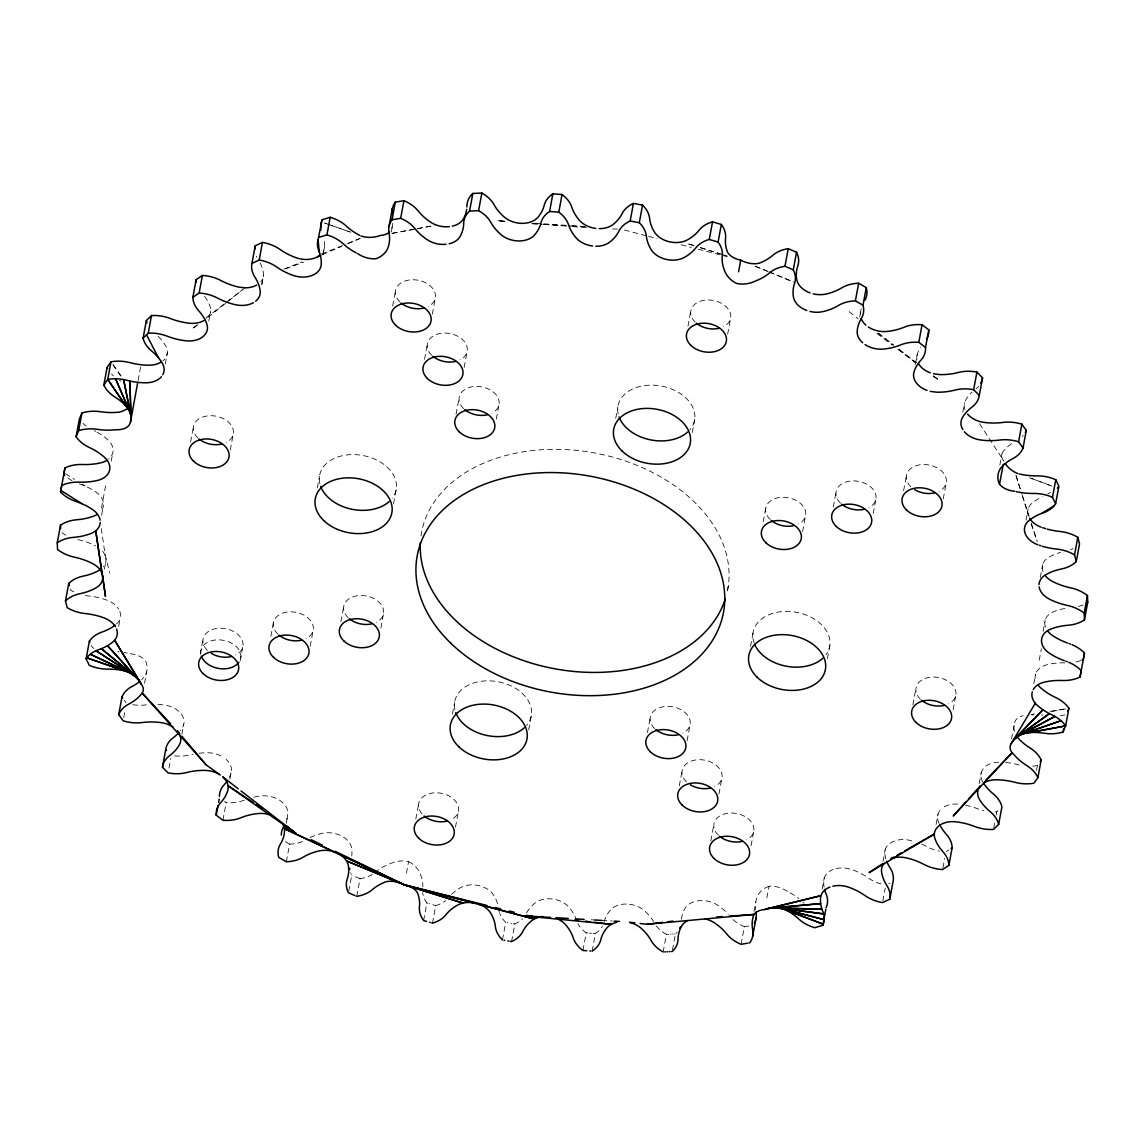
<?xml version="1.0" encoding="UTF-8"?>
<svg xmlns="http://www.w3.org/2000/svg" width="1145" height="1145" viewBox="0 0 1145 1145"><rect width="100%" height="100%" fill="white"/><g stroke="black" fill="none" stroke-linecap="round" stroke-linejoin="round"><path stroke-width="0.75" stroke-dasharray="5 3.75" d="M138.13 380.441L140.678 366.486M101.49 507.922L105.798 484.678M111.194 461.235L112.682 453.234M101.604 515.25L103.093 507.249M104.41 569.165L105.598 562.767M165.281 363.924L167.356 352.717M118.679 626.429L120.153 618.429M123.746 717.6L125.234 709.599M208.791 321.201L210.709 310.91M144.513 683.293L146.617 671.943M190.628 441.913L193.405 426.956M168.973 768.095L170.748 758.491M230.274 450.057L233.365 433.454M261.89 284.074L263.078 277.677M261.733 285.005L263.507 275.401M181.898 734.331L183.672 724.742M200.218 654.41L202.994 639.468M240.178 660.908L242.94 645.966M322.99 255.049L324.479 247.048A53.572 37.742 10.5 0 0 323.935 239.09M229.887 779.158L231.075 772.76A21.183 14.928 10.5 0 0 225.994 759.25M222.931 820.264L226.195 802.659L224.506 801.385M270.864 636.391L273.326 623.095M317.322 487.856L319.469 476.234M310.209 646.195L313.286 629.593M391.275 231.963L392.463 225.565M286.236 823.212L287.424 816.814M286.35 861.756L289.613 844.151A32.318 22.771 10.5 0 0 302.91 841.389M392.678 305.944L395.44 290.987M340.895 621.678L343.672 606.736M393.536 503.671L396.313 488.715M432.323 314.102L435.401 297.485M424.523 359.272L427.285 344.316M380.856 628.176L383.618 613.219M348.753 891.168L351.715 875.166A32.318 22.771 10.5 0 1 350.713 872.876M356.768 896.335L360.031 878.73A32.318 22.771 10.5 0 0 372.297 874.437M464.169 367.416L467.246 350.814M456.053 414.261L459.145 397.644M415.821 818.99L418.598 804.033M406.418 873.22L408.579 861.598A21.655 15.672 -6.5 0 0 389.257 864.131A53.572 37.742 10.5 0 0 377.435 870.515M496.329 419.084L499.091 404.142M452.432 714.108L454.579 702.472M423.636 920.523L426.899 902.918A32.318 22.771 10.5 0 1 422.677 892.656M432.466 923.156L435.73 905.566A32.318 22.771 10.5 0 0 445.663 900.657M455.467 827.134L458.544 810.531M528.646 729.909L531.423 714.967M502.44 939.916L505.704 922.312A32.318 22.771 10.5 0 1 499.792 913.61M511.572 941.562L514.835 923.972A32.318 22.771 10.5 0 0 522.535 918.805M615.738 418.412L617.885 406.79M687.988 326.168L690.764 311.225M582.948 950.479L586.211 932.874A32.318 22.771 10.5 0 1 577.939 923.657M592.137 951.109L595.4 933.504A32.318 22.771 10.5 0 0 602.342 926.405M692.267 432.552L694.729 419.27M647.44 732.557L650.217 717.614M727.633 334.326L730.71 317.709M687.1 740.715L690.177 724.098M679.286 785.885L682.062 770.928M728.334 585.854L727.104 592.495A155.734 109.734 10.5 0 0 594.541 452.962A155.734 109.734 10.5 0 0 420.988 535.903M663.141 951.953L666.404 934.349A32.318 22.771 10.5 0 1 656.386 926.004M672.473 949.935L675.435 933.934A32.318 22.771 10.5 0 0 677.167 932.144M763.228 521.805L765.69 508.523M718.945 794.043L722.023 777.426M710.83 840.874L713.908 824.257M750.533 646.324L752.995 633.028M802.559 531.623L805.651 515.021M751.091 845.697L753.868 830.755M741.073 944.296L744.336 926.691A32.318 22.771 10.5 0 1 731.812 918.433M859.652 316.993L860.84 310.581M754.025 911.434L755.8 901.831M833.259 507.106L836.022 492.15M766.821 897.895L768.982 886.273A21.655 14.642 26.8 0 1 787.345 891.397M827.377 658.804L829.839 645.522M873.206 513.59L875.982 498.647M915.399 364.239L917.188 354.635A53.572 37.742 10.5 0 1 920.437 347.364M822.139 889.264L824.214 878.072M903.591 490.733L906.368 475.79M943.237 498.891L946.314 482.274M962.802 412.257L964.591 402.668M882.981 861.598L885.185 849.719M912.866 704.905L915.957 688.302M882.838 900.986L885.199 888.176M953.141 709.743L955.903 694.786M999.886 464.942L1001.99 453.592M936.08 824.486L937.984 814.209M942.893 867.953L944.668 858.349M1026.034 520.159L1028.11 508.967M979.247 783.595L981.322 772.403M993.788 827.821L994.676 823.026M996.164 815.025L996.751 811.819L998.927 809.758M1040.29 577.423L1042.666 564.628M1011.579 738.883L1014.527 722.953M1043.095 631.353L1045.17 620.146M1033.806 683.765L1035.581 674.162A21.183 14.928 10.5 0 0 1035.881 681.146M1039.202 660.322L1041.363 648.7M1036.354 770.385L1037.585 765.118M207.961 317.337L227.168 302.051M228.528 300.949L242.239 290.028M197.369 324.679L191.759 329.016L197.512 325.051M205.771 318.181L244.987 287.839M949.005 849.848L946.385 851.608M1047.718 494.096L1050.495 492.393M890.051 883.024L888.835 883.582M322.432 254.677L341.596 246.433M347.994 243.685L359.172 238.876M284.017 269.118L301.965 261.861M321.545 253.961L346.019 244.071M347.651 243.413L362.335 237.473M285.663 268.789L303.625 262.148M391.733 233.465L415.835 228.957M417.553 228.642L434.771 225.422M1052.069 711.431L1068.9 708.268M392.606 233.208L415.42 229M417.181 228.671L431.221 226.08M748.658 925.99L744.336 926.691M1031.101 714.494L1034.536 713.922M1049.994 711.389L1065.465 708.841M674.691 933.976L675.435 933.934M672.43 934.091L673.174 934.048M670.168 934.191L670.927 934.163M668.666 934.263L666.404 934.349M612.546 228.943L617.599 229.057M532.611 223.919L541.485 224.391M543.26 224.477L569.909 225.88M571.684 225.966L587.686 226.81M591.235 919.778L594.77 919.993M601.841 920.408L612.446 921.024M595.4 933.504L593.096 933.361M504.916 221.515L498.032 220.713L505.059 221.185M534.958 223.218L541.986 223.69M543.746 223.805L570.124 225.594M571.87 225.708L584.179 226.538M591.564 933.261L589.274 933.103M587.743 932.989L586.211 932.874M498.032 220.713L505.145 221.271M531.824 223.375L542.487 224.22M544.261 224.363L570.94 226.467M572.715 226.595L586.941 227.726M514.835 923.972L513.318 923.7M511.028 923.285L511.786 923.428M507.235 922.598L507.994 922.741M681.118 244.815L691.337 247.434M698.149 249.195L727.104 256.652M624.411 230.03L646.796 235.884M648.528 236.328L657.13 238.589M435.73 905.566L432.781 904.693M429.103 903.591L429.833 903.806M426.899 902.918L427.629 903.147M700.439 247.649L727.304 255.993M700.54 247.735L719.103 253.546M720.792 254.076L727.547 256.179M329.531 224.778L322.976 222.473L326.325 223.647M331.177 225.35L350.842 232.235M327.985 224.234L351.243 232.392M1031.101 478.338L1052.484 486.296L1029.67 477.766M755.042 266.198L767.894 271.479M769.512 272.138L793.614 282.056M755.571 266.298L767.121 271.079M768.767 271.751L793.499 281.999M360.031 878.73L351.715 875.166M289.613 844.151L284.532 841.231M65.58 473.715L74.582 479.426M82.096 484.178L85.102 486.067M933.218 376.104L938.929 380.183L934.692 376.891M876.798 333.367L892.327 345.06M897.981 349.325L916.343 363.151M933.289 375.918L938.929 380.183M878.215 333.095L893.744 345.146M899.397 349.526L916.343 362.664M878.115 333.095L893.3 345.146M898.811 349.526L915.37 362.679M849.189 311.683L858.206 318.94M126.036 702.686L124.175 700.11M113.097 364.725L121.427 376.347M112.954 364.683L120.712 376.118M979.59 423.793L1003.85 460.991A21.655 11.751 9.3 0 1 1004.122 450.357A53.572 37.742 10.5 0 1 1013.74 442.299M91.443 645.522L92.502 647.669A32.318 22.771 10.5 0 0 93.976 648.299M1031.216 524.124L1036.755 540.454M1016.073 475.676L1022.07 494.339M1022.614 496.028L1029.155 516.395M1031.344 523.179L1037.341 541.828M1016.001 475.59L1020.123 488.815M1022.17 495.427L1027.824 513.604M70.16 588.974L70.46 590.09A32.318 22.771 10.5 0 0 74.611 592.251M101.261 528.518L105.283 555.783L109.791 573.13M200.804 653.595A20.238 14.27 10.5 0 1 223.661 640.356A20.238 14.27 10.5 0 1 239.606 661.137M408.579 861.598A21.655 16.975 25.4 0 1 420.845 875.567A53.572 37.742 10.5 0 1 422.863 886.946M130.215 653.723A21.655 13.253 -2.5 0 1 145.458 660.751A21.655 18.105 12.4 0 1 144.141 677.038A53.572 37.742 10.5 0 1 141.651 679.701M1014.527 731.383A21.655 18.019 15.5 0 1 1015.558 720.348A21.655 12.48 19.9 0 1 1023.172 715.739M768.982 886.273A21.655 17.647 -0.3 0 0 756.587 898.553A53.572 37.742 10.5 0 0 755.6 909.731M348.123 617.685A20.238 14.27 10.5 0 1 350.914 597.69A20.238 14.27 10.5 0 1 379.167 602.284A20.238 14.27 10.5 0 1 376.376 622.265M463.596 408.593A20.238 14.27 10.5 0 1 466.387 388.599A20.238 14.27 10.5 0 1 494.64 393.193A20.238 14.27 10.5 0 1 491.849 413.188M770.141 519.472A20.238 14.27 10.5 0 1 772.932 499.478A20.238 14.27 10.5 0 1 801.185 504.072A20.238 14.27 10.5 0 1 798.394 524.067M654.668 728.549A20.238 14.27 10.5 0 1 657.459 708.569A20.238 14.27 10.5 0 1 685.712 713.149A20.238 14.27 10.5 0 1 682.921 733.144M319.798 483.476A38.93 27.437 10.5 0 1 363.681 455.653A38.93 27.437 10.5 0 1 392.406 498.046M618.214 414.032A38.93 27.437 10.5 0 1 663.098 386.423A38.93 27.437 10.5 0 1 689.862 429.79M754.197 643.189A38.93 27.437 10.5 0 1 795.217 612.088A38.93 27.437 10.5 0 1 825.931 654.84M454.908 709.728A38.93 27.437 10.5 0 1 499.807 682.105A38.93 27.437 10.5 0 1 526.557 725.486M197.856 437.905A20.238 14.27 10.5 0 1 200.647 417.911A20.238 14.27 10.5 0 1 228.9 422.505A20.238 14.27 10.5 0 1 226.109 442.5M431.751 355.265A20.238 14.27 10.5 0 1 434.542 335.27A20.238 14.27 10.5 0 1 462.795 339.865A20.238 14.27 10.5 0 1 460.004 359.859M399.906 301.936A20.238 14.27 10.5 0 1 402.697 281.956A20.238 14.27 10.5 0 1 430.949 286.536A20.238 14.27 10.5 0 1 428.158 306.531M695.215 322.16A20.238 14.27 10.5 0 1 698.006 302.18A20.238 14.27 10.5 0 1 726.259 306.76A20.238 14.27 10.5 0 1 723.468 326.754M840.487 503.099A20.238 14.27 10.5 0 1 843.278 483.104A20.238 14.27 10.5 0 1 871.531 487.698A20.238 14.27 10.5 0 1 868.74 507.693M910.819 486.739A20.238 14.27 10.5 0 1 913.61 466.745A20.238 14.27 10.5 0 1 941.863 471.339A20.238 14.27 10.5 0 1 939.072 491.319M920.408 699.237A20.238 14.27 10.5 0 1 923.199 679.257A20.238 14.27 10.5 0 1 951.452 683.837A20.238 14.27 10.5 0 1 948.661 703.831M686.513 781.878A20.238 14.27 10.5 0 1 689.304 761.897A20.238 14.27 10.5 0 1 717.557 766.477A20.238 14.27 10.5 0 1 714.766 786.472M718.359 835.206A20.238 14.27 10.5 0 1 721.15 815.211A20.238 14.27 10.5 0 1 749.403 819.806A20.238 14.27 10.5 0 1 746.612 839.8M422.004 813.88A20.238 14.27 10.5 0 1 426.756 794.573A20.238 14.27 10.5 0 1 454.45 799.94A20.238 14.27 10.5 0 1 451.302 819.577M277.791 634.044A20.238 14.27 10.5 0 1 280.568 614.049A20.238 14.27 10.5 0 1 308.821 618.644A20.238 14.27 10.5 0 1 306.044 638.638M207.445 650.417A20.238 14.27 10.5 0 1 210.236 630.423A20.238 14.27 10.5 0 1 238.489 635.017A20.238 14.27 10.5 0 1 235.698 655.012M790.064 892.814A53.572 37.742 10.5 0 1 798.709 898.539M804.148 903.205A32.318 22.771 10.5 0 1 803.017 902.274M824.114 887.16A53.572 37.742 10.5 0 1 823.785 880.348A21.183 14.928 10.5 0 1 833.202 869.47M836.065 868.597A21.183 14.928 10.5 0 1 851.98 869.627A53.572 37.742 10.5 0 1 868.268 877.972A32.318 22.771 10.5 0 0 882.609 884.326M885.858 858.907A53.572 37.742 10.5 0 1 884.842 854.342A21.183 14.928 10.5 0 1 909.788 840.33A53.572 37.742 10.5 0 1 914.397 841.561M921.797 844.223A53.572 37.742 10.5 0 1 927.364 846.885A32.318 22.771 10.5 0 0 939.415 851.136M939.129 823.441A53.572 37.742 10.5 0 1 938.227 821.194A21.183 14.928 10.5 0 1 942.135 808.284M944.353 806.781A21.183 14.928 10.5 0 1 959.324 804.219A53.572 37.742 10.5 0 1 960.898 804.434M965.607 805.236A53.572 37.742 10.5 0 1 977.758 808.814A32.318 22.771 10.5 0 0 983.927 810.717M996.751 811.819A32.318 22.771 10.5 0 1 995.162 811.891M982.668 781.691A21.183 14.928 10.5 0 1 999.37 762.198A53.572 37.742 10.5 0 1 1000.945 762.212M1005.682 762.498A53.572 37.742 10.5 0 1 1018.206 764.717A32.318 22.771 10.5 0 0 1021.383 765.432M1037.255 765.576A32.318 22.771 10.5 0 1 1032.618 766.148M1032.017 714.995A53.572 37.742 10.5 0 1 1033.563 714.909M1041.406 714.995A53.572 37.742 10.5 0 1 1042.995 715.11M1064.922 714.795A32.318 22.771 10.5 0 1 1060.47 715.725M1036.483 672A21.183 14.928 10.5 0 1 1047.317 664.615A53.572 37.742 10.5 0 1 1065.594 662.883M1080.708 660.579A32.318 22.771 10.5 0 1 1074.983 662.182M1045.485 627.145A21.183 14.928 10.5 0 1 1054.044 611.487A53.572 37.742 10.5 0 1 1066.782 608.167M1082.984 604.846A32.318 22.771 10.5 0 1 1077.431 606.693M1042.98 571.613A21.183 14.928 10.5 0 1 1042.379 569.265L1042.265 566.918A21.183 14.928 10.5 0 1 1048.963 557.171A53.572 37.742 10.5 0 1 1060.556 552.377M1073.123 548.527A32.318 22.771 10.5 0 1 1070.546 549.672M1028.439 515.951A21.183 14.928 10.5 0 1 1032.175 503.013A53.572 37.742 10.5 0 1 1042.351 496.858M451.602 894.417A53.572 37.742 10.5 0 1 460.82 887.518A21.183 14.928 10.5 0 1 493.881 895.433A53.572 37.742 10.5 0 1 498.075 905.538M499.392 912.45A32.318 22.771 10.5 0 1 499.063 911.291M526.571 912.909A53.572 37.742 10.5 0 1 535.173 902.933A21.183 14.928 10.5 0 1 568.893 907.141A53.572 37.742 10.5 0 1 575.634 917.961M604.059 922.111A53.572 37.742 10.5 0 1 610.485 909.989A21.183 14.928 10.5 0 1 626.315 904.035M629.578 904.264A21.183 14.928 10.5 0 1 644.034 910.389A53.572 37.742 10.5 0 1 653.595 921.61M681.461 919.22A53.572 37.742 10.5 0 1 684.896 908.515A21.183 14.928 10.5 0 1 717.457 905.094A53.572 37.742 10.5 0 1 728.277 914.297M132.734 704.705A32.318 22.771 10.5 0 0 145.487 704.948A53.572 37.742 10.5 0 1 148.535 704.619M157.91 704.433A53.572 37.742 10.5 0 1 164.222 704.991A21.183 14.928 10.5 0 1 182.799 726.903A53.572 37.742 10.5 0 1 180.266 730.825M174.555 755.8A32.318 22.771 10.5 0 0 190.184 754.884A53.572 37.742 10.5 0 1 193.061 754.197M199.03 753.238A53.572 37.742 10.5 0 1 208.333 752.795A21.183 14.928 10.5 0 1 223.604 757.418M231.075 772.76A53.572 37.742 10.5 0 1 228.986 778.028M244.343 800.097A32.318 22.771 10.5 0 1 226.195 802.659M253.975 797.106A53.572 37.742 10.5 0 1 261.432 795.932A21.183 14.928 10.5 0 1 287.81 813.465A53.572 37.742 10.5 0 1 286.25 821.151M310.152 837.567A53.572 37.742 10.5 0 1 322.246 833.345A21.183 14.928 10.5 0 1 351.587 848.016A53.572 37.742 10.5 0 1 351.758 855.945M86.247 426.126A32.318 22.771 10.5 0 1 82.912 423.306M94.248 430.692A53.572 37.742 10.5 0 1 95.607 431.393M96.953 432.109A53.572 37.742 10.5 0 1 107.759 439.709A21.183 14.928 10.5 0 1 108.575 459.174M71.992 480.657A32.318 22.771 10.5 0 1 65.866 476.349M79.234 483.834A53.572 37.742 10.5 0 1 95.765 491.892A21.183 14.928 10.5 0 1 103.393 502.612M103.494 504.959A21.183 14.928 10.5 0 1 100.817 511.414M65.852 535.187A32.318 22.771 10.5 0 1 61.987 532.74M77.817 539.61A53.572 37.742 10.5 0 1 95.565 545.836M105.884 558.13A21.183 14.928 10.5 0 1 103.336 566.932M102.606 551.275A21.183 14.928 10.5 0 1 105.283 555.783M85.388 595.529A32.318 22.771 10.5 0 0 88.609 595.972A53.572 37.742 10.5 0 1 107.143 600.223A21.183 14.928 10.5 0 1 118.708 609.14M119.824 611.444A21.183 14.928 10.5 0 1 116.089 624.383M117.649 651.734A53.572 37.742 10.5 0 1 119.237 651.863M123.975 652.464A53.572 37.742 10.5 0 1 127.109 653.022M204.583 296.312A53.572 37.742 10.5 0 1 210.022 306.216A21.183 14.928 10.5 0 1 206.129 319.111M158.167 336.358A53.572 37.742 10.5 0 1 165.596 345.704A21.183 14.928 10.5 0 1 166.025 357.168L164.637 359.158A21.183 14.928 10.5 0 1 162.805 360.918M113.57 375.961A32.318 22.771 10.5 0 1 111.537 373.971M119.581 380.312A53.572 37.742 10.5 0 1 120.797 381.142M324.479 247.048A21.183 14.928 10.5 0 1 321.716 253.474M256.909 257.339A32.318 22.771 10.5 0 1 256.38 256.194M260.101 262.863A53.572 37.742 10.5 0 1 263.422 273.054A21.183 14.928 10.5 0 1 260.759 281.827M392.749 223.332A53.572 37.742 10.5 0 1 391.676 228.843A21.655 12.194 18 0 1 390.846 230.56M1023.244 435.443A32.318 22.771 10.5 0 1 1022.413 436.359M964.949 409.652A21.183 14.928 10.5 0 1 965.464 400.492A53.572 37.742 10.5 0 1 972.091 392.105M978.703 386.237A32.318 22.771 10.5 0 1 976.041 388.885M916.93 359.272A21.183 14.928 10.5 0 1 917.188 354.635M860.453 313.945A53.572 37.742 10.5 0 1 861.655 307.318M693.727 245.56L687.014 243.484L693.798 245.617"/><path stroke-width="1.5" d="M100.13 520.216A21.183 14.928 10.5 0 0 92.502 509.496A53.572 37.742 10.5 0 0 75.985 501.438A32.318 22.771 10.5 0 1 60.542 491.978L61.386 487.155M1072.021 644.692A32.318 22.771 10.5 0 1 1084.458 653.022L1083.614 657.845M64.65 469.55L63.805 474.388A32.318 22.771 10.5 0 0 64.807 475.39M130.473 422.047L137.743 382.344M1080.35 675.45L1081.195 670.612A32.318 22.771 10.5 0 0 1068.757 662.297M60.542 491.978L64.95 467.947A32.318 22.771 10.5 0 1 82.669 464.512A53.572 37.742 10.5 0 0 100.946 462.78A21.183 14.928 10.5 0 0 106.356 460.676M61.486 486.625L61.687 485.552A32.318 22.771 10.5 0 1 79.406 482.117A53.572 37.742 10.5 0 0 97.683 480.385A21.183 14.928 10.5 0 0 104.496 457.313A53.572 37.742 10.5 0 0 89.596 447.623A32.318 22.771 10.5 0 1 76.1 436.732L79.363 419.127L81.925 413.03A32.318 22.771 10.5 0 1 100.531 411.728A53.572 37.742 10.5 0 0 119.323 412.128A21.655 17.375 -2.4 0 0 128.097 408.121M115.445 626.744A21.183 14.928 10.5 0 0 103.88 617.828A53.572 37.742 10.5 0 0 85.345 613.577A32.318 22.771 10.5 0 1 67.197 607.68L65.465 601.053A32.318 22.771 10.5 0 1 80.136 593.668A53.572 37.742 10.5 0 0 96.037 587.829A21.183 14.928 10.5 0 0 92.301 563.44A53.572 37.742 10.5 0 0 74.554 557.2A32.318 22.771 10.5 0 1 57.551 549.443L57.25 542.83L60.513 525.226A32.318 22.771 10.5 0 1 76.915 519.744A53.572 37.742 10.5 0 0 94.219 515.923L96.781 514.706M76.1 436.732L78.661 430.634L81.925 413.03M78.661 430.634A32.318 22.771 10.5 0 1 97.268 429.332A53.572 37.742 10.5 0 0 116.06 429.733A21.655 12.48 19.9 0 0 129.442 424.652A21.655 18.019 15.5 0 0 129.457 410.826L127.954 408.178A53.572 37.742 10.5 0 0 115.058 397.115A32.318 22.771 10.5 0 1 103.837 385.021L107.1 367.43L111.008 361.82A32.318 22.771 10.5 0 1 130.043 362.679A53.572 37.742 10.5 0 0 148.893 365.212A21.183 14.928 10.5 0 0 160.586 362.435M65.465 601.053L68.729 583.449A32.318 22.771 10.5 0 1 83.399 576.064A53.572 37.742 10.5 0 0 99.3 570.224M103.837 385.021L107.744 379.424L111.008 361.82M162.762 374.758A21.183 14.928 10.5 0 0 162.332 363.308A53.572 37.742 10.5 0 0 151.755 351.143A32.318 22.771 10.5 0 1 143.082 338.161L146.345 320.557L151.512 315.576A32.318 22.771 10.5 0 1 170.505 318.582A53.572 37.742 10.5 0 0 188.939 323.176A21.183 14.928 10.5 0 0 203.896 320.614M172.981 727.003A21.183 14.928 10.5 0 0 160.958 722.595A53.572 37.742 10.5 0 0 142.223 722.552A32.318 22.771 10.5 0 1 123.145 720.806L118.708 714.623A32.318 22.771 10.5 0 1 128.913 704.003A53.572 37.742 10.5 0 0 140.878 694.643A21.655 11.751 9.3 0 0 141.15 684.009A21.655 16.588 26.5 0 0 135.496 676.509L96.037 650.732L132.892 674.462L90.283 654.239L130.015 672.716L86.805 657.817L123.846 670.626A53.572 37.742 10.5 0 0 108.088 669.138A32.318 22.771 10.5 0 1 89.238 665.274L86.118 658.79L89.382 641.186A32.318 22.771 10.5 0 1 101.977 632.069A53.572 37.742 10.5 0 0 115.087 625.17M143.082 338.161L148.249 333.181L151.512 315.576M148.249 333.181A32.318 22.771 10.5 0 1 167.242 336.186A53.572 37.742 10.5 0 0 185.676 340.781A21.183 14.928 10.5 0 0 206.773 323.806A53.572 37.742 10.5 0 0 198.758 310.825A32.318 22.771 10.5 0 1 192.861 297.285L196.124 279.681L202.407 275.444A32.318 22.771 10.5 0 1 220.899 280.525A53.572 37.742 10.5 0 0 238.475 287.066L244.987 287.839A21.183 14.928 10.5 0 0 256.68 285.091M118.708 714.623L121.971 697.019A32.318 22.771 10.5 0 1 132.162 686.399A53.572 37.742 10.5 0 0 139.79 681.375M192.861 297.285L199.144 293.048L202.407 275.444M255.664 301.192A21.183 14.928 10.5 0 0 260.158 290.658A53.572 37.742 10.5 0 0 254.934 277.176A32.318 22.771 10.5 0 1 251.943 263.393L255.206 245.789L262.463 242.411A32.318 22.771 10.5 0 1 279.995 249.424A53.572 37.742 10.5 0 0 296.269 257.768A21.183 14.928 10.5 0 0 319.87 255.235M220.341 775.022A21.183 14.928 10.5 0 0 205.069 770.399A53.572 37.742 10.5 0 0 186.921 772.474A32.318 22.771 10.5 0 1 168.086 772.889L162.447 767.179L165.696 749.574A32.318 22.771 10.5 0 1 173.253 737.709A53.572 37.742 10.5 0 0 178.749 732.685M251.943 263.393L259.199 260.015L262.463 242.411M259.199 260.015A32.318 22.771 10.5 0 1 276.732 267.028A53.572 37.742 10.5 0 0 293.02 275.373A21.183 14.928 10.5 0 0 321.215 264.652A53.572 37.742 10.5 0 0 319.326 252.143L318.882 251.013A32.318 22.771 10.5 0 1 318.081 239.505L322.146 219.74L330.189 217.292A32.318 22.771 10.5 0 1 346.32 226.08A53.572 37.742 10.5 0 0 359.544 235.312M271.022 815.183A21.183 14.928 10.5 0 0 258.169 813.537A53.572 37.742 10.5 0 0 241.08 817.702A32.318 22.771 10.5 0 1 222.931 820.264L216.219 815.14L218.008 805.536M218.595 802.344L219.196 799.138M318.882 237.344L326.926 234.897L330.189 217.292M389.1 226.066L392.363 208.476M357.655 253.603A21.655 14.642 26.8 0 0 376.018 258.727A21.655 17.647 -0.3 0 0 388.413 246.447A53.572 37.742 10.5 0 0 389.042 232.979A32.318 22.771 10.5 0 1 392.019 219.754L395.283 202.15L403.927 200.704A32.318 22.771 10.5 0 1 418.268 211.038A53.572 37.742 10.5 0 0 430.806 222.302A21.183 14.928 10.5 0 0 449.341 226.681M446.078 244.286A21.183 14.928 10.5 0 1 427.543 239.906A53.572 37.742 10.5 0 1 415.005 228.642A32.318 22.771 10.5 0 0 400.664 218.309L403.927 200.704M449.141 243.77A21.183 14.928 10.5 0 0 460.104 236.485A53.572 37.742 10.5 0 0 463.668 223.533A32.318 22.771 10.5 0 1 469.564 211.066L472.828 193.462L481.859 193.047A32.318 22.771 10.5 0 1 494.039 204.683A53.572 37.742 10.5 0 0 504.229 217.02A21.183 14.928 10.5 0 0 537.778 217.421A53.572 37.742 10.5 0 0 544.204 205.284A32.318 22.771 10.5 0 1 552.863 193.891L562.052 194.521A32.318 22.771 10.5 0 1 571.799 207.173A53.572 37.742 10.5 0 0 579.37 220.255A21.183 14.928 10.5 0 0 595.829 228.427M552.863 193.891L549.6 211.496A32.318 22.771 10.5 0 0 540.941 222.889A53.572 37.742 10.5 0 1 534.515 235.011A21.183 14.928 10.5 0 1 500.966 234.61A53.572 37.742 10.5 0 1 490.79 222.287A32.318 22.771 10.5 0 0 478.596 210.651L481.859 193.047M592.58 246.018A21.183 14.928 10.5 0 1 576.107 237.859A53.572 37.742 10.5 0 1 568.535 224.778A32.318 22.771 10.5 0 0 558.789 212.126L562.052 194.521M595.844 246.247A21.183 14.928 10.5 0 0 609.827 242.067A53.572 37.742 10.5 0 0 618.958 231.061A32.318 22.771 10.5 0 1 630.165 221.028L633.428 203.438L642.56 205.084A32.318 22.771 10.5 0 1 649.616 218.437A53.572 37.742 10.5 0 0 654.382 231.963A21.183 14.928 10.5 0 0 687.444 239.877A53.572 37.742 10.5 0 0 699.037 230.274A32.318 22.771 10.5 0 1 712.533 221.844L721.364 224.477A32.318 22.771 10.5 0 1 725.558 238.203A53.572 37.742 10.5 0 0 727.404 251.843A21.655 12.881 -0.9 0 0 740.729 260.158A21.655 14.169 26 0 0 759.006 263.264A53.572 37.742 10.5 0 0 772.789 255.292A32.318 22.771 10.5 0 1 788.232 248.665L796.548 252.229A32.318 22.771 10.5 0 1 797.779 265.983A53.572 37.742 10.5 0 0 797.435 267.057M712.533 221.844L709.27 239.434A32.318 22.771 10.5 0 0 695.788 247.878A53.572 37.742 10.5 0 1 684.18 257.482A21.183 14.928 10.5 0 1 651.119 249.567A53.572 37.742 10.5 0 1 646.352 236.042A32.318 22.771 10.5 0 0 639.296 222.688L642.56 205.084M806.824 310.495A21.183 14.928 10.5 0 1 793.413 296.984A53.572 37.742 10.5 0 1 794.515 283.588A32.318 22.771 10.5 0 0 793.285 269.834L784.969 266.27A32.318 22.771 10.5 0 0 769.526 272.882A53.572 37.742 10.5 0 1 755.743 280.868A21.655 15.672 -6.5 0 1 736.421 283.402A21.655 16.975 25.4 0 1 724.155 269.433A53.572 37.742 10.5 0 1 722.295 255.807A32.318 22.771 10.5 0 0 718.101 242.082L721.364 224.477M738.582 271.78L740.729 260.158M784.969 266.27L788.232 248.665M793.285 269.834L796.548 252.229M809.959 311.44A21.183 14.928 10.5 0 0 822.754 311.655A53.572 37.742 10.5 0 0 838.383 305.5A32.318 22.771 10.5 0 1 855.387 300.849L858.65 283.244L866.264 287.638A32.318 22.771 10.5 0 1 865.076 300.076M862.686 342.756A21.183 14.928 10.5 0 1 857.19 331.535A53.572 37.742 10.5 0 1 861.24 318.696A32.318 22.771 10.5 0 0 863.001 305.243L866.264 287.638M752.637 936.524L756.115 917.803M927.035 390.416A21.183 14.928 10.5 0 1 913.925 372.239A53.572 37.742 10.5 0 1 920.809 360.274A32.318 22.771 10.5 0 0 925.518 347.465L918.805 342.341L922.068 324.736A32.318 22.771 10.5 0 0 903.92 327.298A53.572 37.742 10.5 0 1 886.831 331.463A21.183 14.928 10.5 0 1 868.325 326.983M925.518 347.465L928.781 329.86L922.068 324.736M782.665 908.801L823.298 924.187L786.801 910.404A53.572 37.742 10.5 0 1 798.68 918.92A32.318 22.771 10.5 0 0 814.811 927.708L822.854 925.26L825.831 909.259M962.802 429.561A21.183 14.928 10.5 0 1 962.201 418.097A53.572 37.742 10.5 0 1 971.747 407.291A32.318 22.771 10.5 0 0 979.304 395.426L973.651 389.715L976.914 372.111A32.318 22.771 10.5 0 0 958.079 372.526A53.572 37.742 10.5 0 1 939.93 374.601L933.433 373.757M979.304 395.426L982.553 377.821L976.914 372.111M832.801 886.201A21.183 14.928 10.5 0 1 848.731 887.232A53.572 37.742 10.5 0 1 865.005 895.576A32.318 22.771 10.5 0 0 882.537 902.589L889.794 899.211L893.057 881.607A32.318 22.771 10.5 0 0 890.066 867.824A53.572 37.742 10.5 0 1 886.645 861.183M1014.785 491.277A21.655 13.253 -2.5 0 1 999.542 484.249L1003.235 464.312M999.542 484.249A21.655 18.105 12.4 0 1 1000.859 467.961A53.572 37.742 10.5 0 1 1012.838 458.601A32.318 22.771 10.5 0 0 1023.029 447.981L1018.592 441.798L1021.855 424.194A32.318 22.771 10.5 0 0 1002.777 422.448A53.572 37.742 10.5 0 1 984.042 422.405A21.183 14.928 10.5 0 1 967.639 414.147M1023.029 447.981L1026.292 430.377L1021.855 424.194M893.987 856.947L890.896 858.707A21.183 14.928 10.5 0 1 906.525 857.934A53.572 37.742 10.5 0 1 924.101 864.475A32.318 22.771 10.5 0 0 942.593 869.556L948.876 865.319L952.139 847.715A32.318 22.771 10.5 0 0 946.242 834.175A53.572 37.742 10.5 0 1 939.659 824.557M1037.857 544.777A21.183 14.928 10.5 0 1 1028.911 520.617A53.572 37.742 10.5 0 1 1041.692 513.404L1043.023 512.931A32.318 22.771 10.5 0 0 1054.159 505.732L1055.618 503.814L1052.498 497.331L1055.762 479.726A32.318 22.771 10.5 0 0 1036.912 475.862A53.572 37.742 10.5 0 1 1019.594 474.044M1055.618 503.814L1058.882 486.21L1055.762 479.726M941.104 824.386A21.183 14.928 10.5 0 1 956.061 821.824A53.572 37.742 10.5 0 1 974.495 826.418A32.318 22.771 10.5 0 0 993.488 829.424L998.655 824.443L1001.918 806.839A32.318 22.771 10.5 0 0 993.245 793.857A53.572 37.742 10.5 0 1 983.326 782.779M1039.002 584.522A21.183 14.928 10.5 0 1 1045.7 574.776A53.572 37.742 10.5 0 1 1061.601 568.936A32.318 22.771 10.5 0 0 1076.271 561.551L1074.54 554.91L1077.803 537.32A32.318 22.771 10.5 0 0 1059.655 531.423A53.572 37.742 10.5 0 1 1047.145 529.105M1076.271 561.551L1079.535 543.947L1077.803 537.32M984.414 782.565A21.183 14.928 10.5 0 1 996.107 779.788A53.572 37.742 10.5 0 1 1014.957 782.321A32.318 22.771 10.5 0 0 1033.992 783.18L1037.9 777.569L1041.163 759.979A32.318 22.771 10.5 0 0 1029.942 747.885A53.572 37.742 10.5 0 1 1017.046 736.822M1064.263 660.651A53.572 37.742 10.5 0 1 1049.235 653.108A21.183 14.928 10.5 0 1 1050.781 629.077A53.572 37.742 10.5 0 1 1068.085 625.256A32.318 22.771 10.5 0 0 1084.487 619.774L1084.186 613.162L1087.449 595.557A32.318 22.771 10.5 0 0 1070.446 587.8A53.572 37.742 10.5 0 1 1052.699 581.56A21.183 14.928 10.5 0 1 1045.657 576.121M1037.9 777.569A32.318 22.771 10.5 0 0 1026.679 765.49A53.572 37.742 10.5 0 1 1013.783 754.426A21.655 11.822 7.2 0 1 1011.25 743.592A21.655 17.375 -2.4 0 1 1022.514 733.845L1025.677 732.872A53.572 37.742 10.5 0 1 1044.469 733.272A32.318 22.771 10.5 0 0 1063.075 731.97L1063.676 728.778M1084.487 619.774L1087.75 602.17L1087.449 595.557M1063.075 731.97L1065.637 725.873L1068.9 708.268A32.318 22.771 10.5 0 0 1055.404 697.377A53.572 37.742 10.5 0 1 1040.504 687.687A21.183 14.928 10.5 0 1 1038.529 685.655M1033.219 689.591A21.183 14.928 10.5 0 1 1044.054 682.22A53.572 37.742 10.5 0 1 1062.331 680.488A32.318 22.771 10.5 0 0 1080.05 677.053L1084.458 653.022M64.75 469.021L64.95 467.947M1080.25 675.979L1080.05 677.053M1083.513 658.375L1083.313 659.448A32.318 22.771 10.5 0 1 1082.039 660.035M1068.9 708.268L1067.641 711.331M322.146 219.74L321.33 221.901A32.318 22.771 10.5 0 0 321.058 229.93M1011.25 743.592L1035.266 703.259M1041.163 759.979L1040.19 761.382M1057.422 488.142L1058.195 487.183M966.208 801.572L953.241 815.984L1012.108 752.68L985.773 780.303M968.57 798.952L980.363 785.842A21.183 14.928 10.5 0 0 979.404 799.296A53.572 37.742 10.5 0 0 989.981 811.462A32.318 22.771 10.5 0 1 998.655 824.443M1012.695 741.13L1042.938 709.743L1014.599 738.883L1049.392 713.607L1016.903 736.879L1054.917 716.398L1019.565 735.19L1061.029 720.72L1022.514 733.845L1065.637 725.873A32.318 22.771 10.5 0 0 1052.14 714.967A53.572 37.742 10.5 0 1 1037.241 705.291A21.183 14.928 10.5 0 1 1032.318 691.766M951.094 848.431L952.139 847.715M882.409 863.817L869.141 872.59L934.291 834.09L904.836 850.792M1041.692 513.404L1054.159 505.732M897.093 855.186L901.745 852.553M317.637 256.738L320.829 255.364M749.002 942.979L749.717 942.85A32.318 22.771 10.5 0 0 752.694 929.625A53.572 37.742 10.5 0 1 753.324 916.157A21.655 12.194 18 0 1 764.674 909.531L820.951 895.676L767.823 908.543L820.679 903.62L771.115 907.899L822.01 909.33L774.478 907.627L823.656 913.91L777.813 907.713L824.271 919.707L782.693 908.629M1030.3 732.514L1065.637 725.873M392.019 219.754L400.664 218.309M747.556 943.222L741.073 944.296A32.318 22.771 10.5 0 1 726.731 933.962A53.572 37.742 10.5 0 0 714.194 922.698A21.183 14.928 10.5 0 0 705.377 918.963M640.084 923.485L646.968 924.287L662.611 922.369M667.836 921.725L673.06 921.095M646.968 924.287L754.154 914.44L729.193 916.129M716.698 916.959L722.051 916.601M469.564 211.066L478.596 210.651M671.428 951.581L672.172 951.538A32.318 22.771 10.5 0 0 678.069 939.072A53.572 37.742 10.5 0 1 681.633 926.119A21.183 14.928 10.5 0 1 687.143 920.881M669.167 951.681L669.925 951.652M666.905 951.796L667.664 951.753M664.644 951.896L665.402 951.853M593.997 922.226L611.315 924.344L524.038 915.871L532.411 916.1M524.038 915.871L550.559 917.417M555.869 917.717L568.249 918.447M575.32 918.862L584.15 919.378M594.77 919.993L601.841 920.408M614.221 921.124L619.517 921.439M549.6 211.496L558.789 212.126M589.832 950.965L590.605 951.008M586.77 950.751L582.948 950.479A32.318 22.771 10.5 0 1 573.201 937.827A53.572 37.742 10.5 0 0 565.63 924.745A21.183 14.928 10.5 0 0 558.502 919.349M629.764 922.269L634.917 922.87M574.933 919.907L578.397 920.337M585.324 921.167L590.534 921.811M630.165 221.028L639.296 222.688M510.055 941.304L511.572 941.562A32.318 22.771 10.5 0 0 522.778 931.529A53.572 37.742 10.5 0 1 531.91 920.523A21.183 14.928 10.5 0 1 542.687 916.501M507.765 940.889L508.523 941.033M503.972 940.202L504.73 940.331M930.169 391.361L936.667 392.205A53.572 37.742 10.5 0 0 954.815 390.116A32.318 22.771 10.5 0 1 973.651 389.715M486.854 905.423L404.271 884.842A21.655 14.169 26 0 0 385.994 881.736A53.572 37.742 10.5 0 0 372.211 889.708A32.318 22.771 10.5 0 1 356.768 896.335L356.081 896.048M495.456 907.57L500.623 908.858M509.224 910.991L514.377 912.279M526.428 915.284L536.747 917.861M360.918 235.999L363.967 236.815A21.655 15.2 -6.4 0 0 380.326 235.469A21.655 12.194 18 0 0 389.543 232.077M709.27 239.434L718.101 242.082M431.737 922.942L432.466 923.156A32.318 22.771 10.5 0 0 445.963 914.726A53.572 37.742 10.5 0 1 457.556 905.122A21.183 14.928 10.5 0 1 475.805 903.262L404.271 884.842L346.563 860.954L401.208 883.425M429.518 922.297L430.262 922.512M426.57 921.41L423.636 920.523A32.318 22.771 10.5 0 1 419.442 906.797A53.572 37.742 10.5 0 0 417.596 893.157A21.655 12.881 -0.9 0 0 404.271 884.842L335.184 851.307M1045.614 528.661L1042.608 527.702M407.334 885.643L463.024 903.076L404.271 884.842L284.418 828.708L334.912 852.109M1039.345 545.292L1040.848 545.793M1069.015 643.562L1070.532 644.105M1065.766 661.166L1067.269 661.71M354.692 895.462L348.452 892.771A32.318 22.771 10.5 0 1 347.221 879.016A53.572 37.742 10.5 0 0 348.323 865.606A21.183 14.928 10.5 0 0 318.983 850.95A53.572 37.742 10.5 0 0 303.353 857.104A32.318 22.771 10.5 0 1 286.35 861.756L278.736 857.362A32.318 22.771 10.5 0 1 280.496 843.908A53.572 37.742 10.5 0 0 284.547 831.055A21.183 14.928 10.5 0 0 282.658 824.056M337.861 853.368L404.271 884.842L534.157 919.034L478.939 904.192A21.183 14.928 10.5 0 1 490.618 913.037A53.572 37.742 10.5 0 1 495.384 926.563A32.318 22.771 10.5 0 0 502.44 939.916M291.818 830.254L283.774 826.361A53.572 37.742 10.5 0 0 284.346 825.302M311.082 839.614L322.332 845.067M855.387 300.849L863.001 305.243M60.814 490.375L81.839 503.671M253.245 802.573L228.07 785.728L295.811 833.317L283.774 826.361A32.318 22.771 10.5 0 0 281.298 835.091M256.208 804.563L262.133 808.527M170.619 723.712L142.195 693.097L206.071 764.817L218.924 774.006M238.189 788.79L222.731 776.84A21.183 14.928 10.5 0 1 227.812 790.365A53.572 37.742 10.5 0 1 220.928 802.33A32.318 22.771 10.5 0 0 216.219 815.14M240.994 790.966L295.811 833.317L286.794 826.06M135.496 676.509L101.361 648.685L137.772 678.828L107.501 645.68L139.676 681.347L114.629 640.198L141.15 684.009M166.64 750.533L165.696 749.574M179.65 733.573L177.361 730.853A21.183 14.928 10.5 0 1 178.935 733.043M181.955 736.292L206.071 764.817M122.701 698.049L121.971 697.019M161.373 376.748A21.183 14.928 10.5 0 1 145.63 382.802A53.572 37.742 10.5 0 1 126.794 380.283A32.318 22.771 10.5 0 0 107.744 379.424L129.457 410.826L115.573 378.766L130.473 413.617L123.617 379.567L130.988 416.451L129.886 381.027L130.988 419.285M107.744 379.424L125.206 405.158M146.503 334.827L158.611 357.97M89.897 642.273L89.382 641.186M69.287 585.667L68.729 583.449M102.019 573.387L95.736 530.793L105.483 596.388L102.621 575.735M318.081 239.505L319.326 252.143M60.642 528.532L60.513 525.226M238.919 662.225A20.238 14.27 10.5 0 1 218.838 668.48A20.238 14.27 10.5 0 1 201.363 656.128M371.925 623.839A20.238 14.27 10.5 0 1 349.282 618.715M487.398 414.762A20.238 14.27 10.5 0 1 464.755 409.638M793.943 525.641A20.238 14.27 10.5 0 1 771.315 520.503M678.47 734.718A20.238 14.27 10.5 0 1 655.842 729.594M725.3 599.021A155.734 109.734 10.5 0 1 554.738 668.78A155.734 109.734 10.5 0 1 420.344 542.601M389.271 501.467A38.93 27.437 10.5 0 1 351.086 509.081A38.93 27.437 10.5 0 1 320.657 486.382M687.673 432.023A38.93 27.437 10.5 0 1 649.501 439.637A38.93 27.437 10.5 0 1 619.073 416.937M822.797 658.275A38.93 27.437 10.5 0 1 785.627 666.089A38.93 27.437 10.5 0 1 754.784 644.635M524.381 727.719A38.93 27.437 10.5 0 1 486.21 735.333A38.93 27.437 10.5 0 1 455.782 712.634M221.658 444.074A20.238 14.27 10.5 0 1 199.03 438.95M455.553 361.434A20.238 14.27 10.5 0 1 432.91 356.31M423.707 308.105A20.238 14.27 10.5 0 1 401.065 302.981M719.017 328.329A20.238 14.27 10.5 0 1 696.389 323.205M864.289 509.267A20.238 14.27 10.5 0 1 841.647 504.143M934.621 492.894A20.238 14.27 10.5 0 1 914.64 489.645M944.21 705.406A20.238 14.27 10.5 0 1 921.568 700.282M710.315 788.046A20.238 14.27 10.5 0 1 690.349 784.797M742.16 841.375A20.238 14.27 10.5 0 1 719.532 836.251M446.851 821.151A20.238 14.27 10.5 0 1 424.208 816.027M301.593 640.212A20.238 14.27 10.5 0 1 278.951 635.089M231.247 656.586A20.238 14.27 10.5 0 1 211.267 653.337M764.674 909.531A21.655 15.2 -6.4 0 1 781.033 908.185M126.952 671.328A21.655 16.588 26.5 0 1 132.892 674.462M826.118 907.656A32.318 22.771 10.5 0 0 826.118 893.987A53.572 37.742 10.5 0 1 824.6 889.45M822.854 925.26A32.318 22.771 10.5 0 0 822.854 911.592A53.572 37.742 10.5 0 1 820.521 897.952A21.183 14.928 10.5 0 1 829.939 887.074M889.794 899.211A32.318 22.771 10.5 0 0 886.803 885.428A53.572 37.742 10.5 0 1 881.578 871.946A21.183 14.928 10.5 0 1 884.241 863.173M948.876 865.319A32.318 22.771 10.5 0 0 942.979 851.78A53.572 37.742 10.5 0 1 934.978 838.784A21.183 14.928 10.5 0 1 938.871 825.888M1067.526 643.046A53.572 37.742 10.5 0 1 1052.498 635.504A21.183 14.928 10.5 0 1 1048.147 631.639M1087.75 602.17A32.318 22.771 10.5 0 1 1086.634 602.914M1041.12 527.172A21.183 14.928 10.5 0 1 1029.555 518.256M1018.048 473.672A21.655 16.588 26.5 0 1 1005.324 463.653M1084.186 613.162A32.318 22.771 10.5 0 0 1067.183 605.39A53.572 37.742 10.5 0 1 1049.435 599.164A21.183 14.928 10.5 0 1 1039.116 586.87M1074.54 554.91A32.318 22.771 10.5 0 0 1056.391 549.028A53.572 37.742 10.5 0 1 1042.351 546.265M1052.498 497.331A32.318 22.771 10.5 0 0 1033.649 493.466A53.572 37.742 10.5 0 1 1016.331 491.649M680.23 927.092A32.318 22.771 10.5 0 1 679.758 928.151M755.958 912.021A32.318 22.771 10.5 0 1 755.242 921.138M754.798 922.197A32.318 22.771 10.5 0 1 754.269 923.242M592.137 951.109A32.318 22.771 10.5 0 0 600.796 939.716A53.572 37.742 10.5 0 1 607.222 927.579A21.183 14.928 10.5 0 1 616.769 922.297M629.564 922.441A21.183 14.928 10.5 0 1 640.771 927.98A53.572 37.742 10.5 0 1 650.961 940.317A32.318 22.771 10.5 0 0 663.141 951.953M227.182 781.004A53.572 37.742 10.5 0 1 224.191 784.726A32.318 22.771 10.5 0 0 219.439 796.376M349.783 869.399A32.318 22.771 10.5 0 1 349.64 868.225M180.051 735.348A21.183 14.928 10.5 0 1 179.536 744.508A53.572 37.742 10.5 0 1 169.99 755.314A32.318 22.771 10.5 0 0 162.447 767.179M100.23 522.564A21.183 14.928 10.5 0 1 90.956 533.513A53.572 37.742 10.5 0 1 73.652 537.348A32.318 22.771 10.5 0 0 57.25 542.83M116.561 629.049A21.183 14.928 10.5 0 1 112.825 641.987A53.572 37.742 10.5 0 1 98.713 649.673A32.318 22.771 10.5 0 0 86.118 658.79M147.047 322.876A32.318 22.771 10.5 0 1 146.345 320.557M107.659 368.561A32.318 22.771 10.5 0 1 107.1 367.43M254.863 249.224A32.318 22.771 10.5 0 1 255.206 245.789M196.325 282.013A32.318 22.771 10.5 0 1 196.124 279.681M356.281 252.916A53.572 37.742 10.5 0 1 343.056 243.685A32.318 22.771 10.5 0 0 326.926 234.897M253.417 302.695A21.183 14.928 10.5 0 1 235.212 304.67A53.572 37.742 10.5 0 1 217.636 298.115A32.318 22.771 10.5 0 0 199.144 293.048M633.428 203.438A32.318 22.771 10.5 0 0 622.222 213.471A53.572 37.742 10.5 0 1 613.09 224.477A21.183 14.928 10.5 0 1 599.093 228.642M472.828 193.462A32.318 22.771 10.5 0 0 466.931 205.928A53.572 37.742 10.5 0 1 466.888 207.059M466.673 209.292A53.572 37.742 10.5 0 1 465.657 213.671M465.285 214.745A53.572 37.742 10.5 0 1 463.367 218.881A21.183 14.928 10.5 0 1 452.404 226.166M392.105 214.215A32.318 22.771 10.5 0 1 395.283 202.15M1026.292 430.377A32.318 22.771 10.5 0 1 1025.29 432.481M982.553 377.821A32.318 22.771 10.5 0 1 980.721 383.274M930.298 372.812A21.183 14.928 10.5 0 1 918.691 363.938M928.781 329.86A32.318 22.771 10.5 0 1 926.877 338.777M865.949 325.166A21.183 14.928 10.5 0 1 861.226 318.639M858.65 283.244A32.318 22.771 10.5 0 0 841.647 287.896A53.572 37.742 10.5 0 1 826.017 294.05A21.183 14.928 10.5 0 1 813.222 293.836M810.087 292.891A21.183 14.928 10.5 0 1 796.677 279.394A53.572 37.742 10.5 0 1 797.135 268.145M1018.592 441.798A32.318 22.771 10.5 0 0 999.513 440.052A53.572 37.742 10.5 0 1 980.778 440.009A21.183 14.928 10.5 0 1 964.376 431.751M918.805 342.341A32.318 22.771 10.5 0 0 900.657 344.903A53.572 37.742 10.5 0 1 883.568 349.068A21.183 14.928 10.5 0 1 865.062 344.573M343.815 640.928A20.238 14.27 10.5 0 0 378.122 640.026A20.238 14.27 10.5 0 0 356.066 618.729A20.238 14.27 10.5 0 0 343.815 640.928M459.288 431.851A20.238 14.27 10.5 0 0 493.595 430.935A20.238 14.27 10.5 0 0 471.54 409.652A20.238 14.27 10.5 0 0 459.288 431.851M765.833 542.716A20.238 14.27 10.5 0 0 800.14 541.814A20.238 14.27 10.5 0 0 778.099 520.531A20.238 14.27 10.5 0 0 765.833 542.716M650.36 751.807A20.238 14.27 10.5 0 0 684.667 750.905A20.238 14.27 10.5 0 0 662.626 729.608A20.238 14.27 10.5 0 0 650.36 751.807M450.944 643.347A155.734 109.734 10.5 0 0 714.852 636.391A155.734 109.734 10.5 0 0 545.235 472.627A155.734 109.734 10.5 0 0 450.944 643.347M323.734 520.531A38.93 27.437 10.5 0 0 389.715 518.785A38.93 27.437 10.5 0 0 347.307 477.851A38.93 27.437 10.5 0 0 323.734 520.531M622.15 451.087A38.93 27.437 10.5 0 0 688.116 449.341A38.93 27.437 10.5 0 0 645.723 408.407A38.93 27.437 10.5 0 0 622.15 451.087M757.26 677.339A38.93 27.437 10.5 0 0 823.241 675.593A38.93 27.437 10.5 0 0 780.833 634.659A38.93 27.437 10.5 0 0 757.26 677.339M458.844 746.783A38.93 27.437 10.5 0 0 524.825 745.037A38.93 27.437 10.5 0 0 482.417 704.103A38.93 27.437 10.5 0 0 458.844 746.783M193.548 461.163A20.238 14.27 10.5 0 0 227.855 460.247A20.238 14.27 10.5 0 0 205.814 438.964A20.238 14.27 10.5 0 0 193.548 461.163M427.443 378.523A20.238 14.27 10.5 0 0 461.75 377.607A20.238 14.27 10.5 0 0 439.694 356.324A20.238 14.27 10.5 0 0 427.443 378.523M395.597 325.194A20.238 14.27 10.5 0 0 429.905 324.293A20.238 14.27 10.5 0 0 407.849 302.996A20.238 14.27 10.5 0 0 395.597 325.194M690.907 345.418A20.238 14.27 10.5 0 0 725.214 344.516A20.238 14.27 10.5 0 0 703.159 323.219A20.238 14.27 10.5 0 0 690.907 345.418M836.179 526.356A20.238 14.27 10.5 0 0 870.486 525.455A20.238 14.27 10.5 0 0 848.431 504.158A20.238 14.27 10.5 0 0 836.179 526.356M906.511 509.983A20.238 14.27 10.5 0 0 940.818 509.081A20.238 14.27 10.5 0 0 918.762 487.784A20.238 14.27 10.5 0 0 906.511 509.983M916.1 722.495A20.238 14.27 10.5 0 0 950.407 721.593A20.238 14.27 10.5 0 0 928.352 700.296A20.238 14.27 10.5 0 0 916.1 722.495M682.205 805.135A20.238 14.27 10.5 0 0 716.512 804.234A20.238 14.27 10.5 0 0 694.471 782.937A20.238 14.27 10.5 0 0 682.205 805.135M714.051 858.464A20.238 14.27 10.5 0 0 748.358 857.548A20.238 14.27 10.5 0 0 726.316 836.265A20.238 14.27 10.5 0 0 714.051 858.464M418.741 838.24A20.238 14.27 10.5 0 0 453.048 837.324A20.238 14.27 10.5 0 0 430.992 816.041A20.238 14.27 10.5 0 0 418.741 838.24M273.469 657.302A20.238 14.27 10.5 0 0 307.776 656.4A20.238 14.27 10.5 0 0 285.735 635.103A20.238 14.27 10.5 0 0 273.469 657.302M203.137 673.661A20.238 14.27 10.5 0 0 237.444 672.759A20.238 14.27 10.5 0 0 215.389 651.476A20.238 14.27 10.5 0 0 203.137 673.661"/></g></svg>
